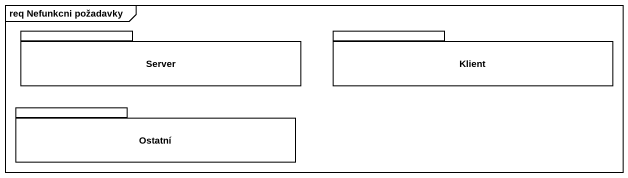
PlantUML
@startuml
mainframe req Nefunkcni požadavky
package Server {
}
package Klient {
}
package Ostatní {
}
@enduml
